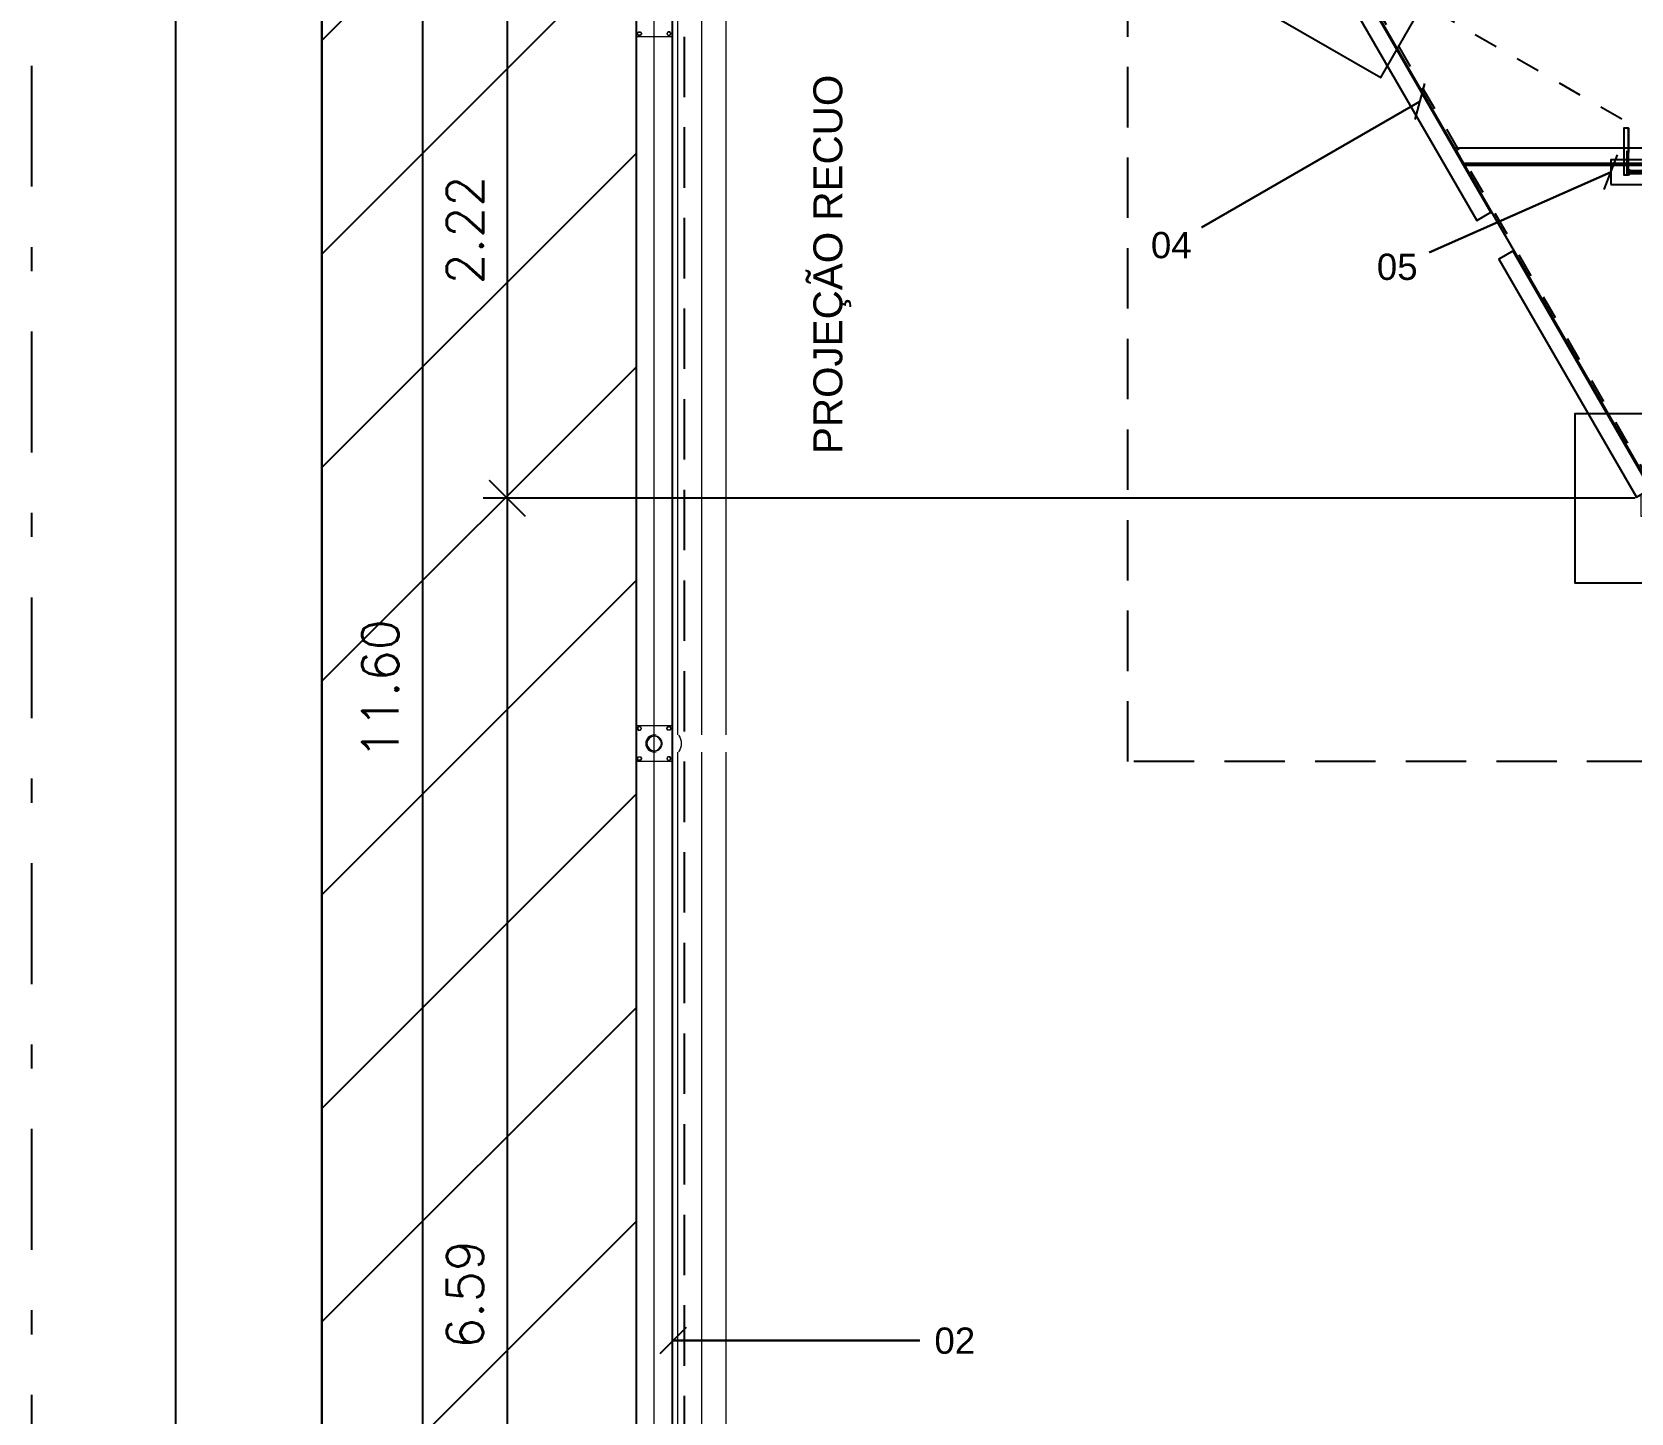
# Model space of a CAD drawing. Header units: inches. Extents: x -7660 to 802, y -193 to 3.
# Drawn here: x 208.41 to 215.03, y -88.63 to -82.92 of the extents above; entities that cross this region are included whole.
import ezdxf
from ezdxf.enums import TextEntityAlignment as Align

# ---------------------------------------------------------------- set-up
doc = ezdxf.new("R2010")
doc.units = ezdxf.units.IN
doc.header["$MEASUREMENT"] = 0
doc.set_wipeout_variables(frame=1)
for name, pattern in [('DASHDOT', [1, 0.5, -0.25, 0, -0.25]), ('DASHDOT2', [0.5, 0.25, -0.125, 0, -0.125]), ('HIDDEN', [0.375, 0.25, -0.125])]:
    doc.linetypes.add(name, pattern=pattern)
for name, color, linetype in [('0-A INSTALAR', 10, 'Continuous'), ('0-PENA03', 4, 'Continuous'), ('COTAS', 8, 'Continuous'), ('DM-COTAS', 7, 'Continuous'), ('TANZ-COTAS', 8, 'Continuous'), ('TANZ-EXISTENTE', 9, 'Continuous')]:
    doc.layers.add(name, color=color, linetype=linetype)
doc.styles.add('Arial', font='arial.ttf')
doc.styles.add('Arial_TXT', font='arial.ttf')
doc.styles.add('cerca', font='romans.shx', dxfattribs={"height": 1})
doc.styles.add('R80E50', font='arial.ttf', dxfattribs={"height": 10})
doc.styles.add('Texto Cotas', font='romans.shx')
doc.linetypes.add('CERCA3', pattern='A,0.5,0.05,["X",cerca,S=0.1,R=0,X=-0.1,Y=-0.05],0.1', length=0.65)
doc.dimstyles.new('CLEMAR - 1-100', dxfattribs={"dimtxt": 15, "dimasz": 15, "dimexe": 7.5, "dimexo": 15, "dimgap": 7.5, "dimtad": 1, "dimdec": 0, "dimtxsty": 'Arial', "dimblk": 'OBLIQUE', "dimcen": 0, "dimdle": 7.5, "dimclrd": 8, "dimclre": 8, "dimclrt": 1, "dimadec": 0, "dimazin": 0, "dimtfac": 1, "dimtdec": 0, "dimtmove": 2, "dimatfit": 3, "dimldrblk": 'OBLIQUE', "dimfxl": 1, "dimtfill": 1, "dimtfillclr": 256, "dimarcsym": 0})
doc.dimstyles.new('huawei_stand Cota 1-100', dxfattribs={"dimscale": 0, "dimtxt": 0.15, "dimasz": 0.15, "dimexe": 0.1, "dimexo": 0.1, "dimgap": 0.1, "dimtad": 1, "dimzin": 0, "dimdsep": 46, "dimtxsty": 'Texto Cotas', "dimblk": 'ARCHTICK', "dimcen": 0.2, "dimdle": 0.1, "dimclrd": 256, "dimclre": 256, "dimclrt": 256, "dimadec": 0, "dimazin": 0, "dimtfac": 1, "dimtix": 1, "dimtmove": 0, "dimatfit": 3, "dimfxl": 1, "dimtolj": 1, "dimtzin": 0, "dimarcsym": 1})

# ---------------------------------------------------------------- blocks, each defined once
blk = doc.blocks.new('*U647')
at = {"linetype": 'CERCA3', "lineweight": 5, "ltscale": 0.3}
blk.add_line((5535.978968480944, 2516.365485658566), (5535.978968480944, 2504.99499440675), dxfattribs=at)
at = {"lineweight": 5}
for p, q in [((5535.910411856617, 2510.958375003552), (5535.909545831213, 2510.958875003553)), ((5535.910411856617, 2510.957375003552), (5535.909545831213, 2510.956875003553)), ((5535.913651169799, 2510.963985658566), (5535.912785144395, 2510.964485658566)), ((5535.913651169799, 2510.951764348539), (5535.912785144395, 2510.951264348538)), ((5535.914517195201, 2510.964485658566), (5535.914517195201, 2510.965485658566)), ((5535.914517195201, 2510.951264348538), (5535.914517195201, 2510.950264348539)), ((5535.920995821569, 2510.964485658566), (5535.920995821569, 2510.965485658566)), ((5535.920995821569, 2510.951264348538), (5535.920995821569, 2510.950264348539)), ((5535.921861846971, 2510.963985658566), (5535.922727872376, 2510.964485658566)), ((5535.921861846971, 2510.951764348539), (5535.922727872376, 2510.951264348538)), ((5535.925101160153, 2510.958375003552), (5535.925967185558, 2510.958875003553)), ((5535.925101160153, 2510.957375003552), (5535.925967185558, 2510.956875003553)), ((5536.036075114916, 2510.963985658566), (5536.03520908951, 2510.964485658566)), ((5536.036941140319, 2510.964485658566), (5536.036941140319, 2510.965485658566)), ((5536.043419766685, 2510.964485658566), (5536.043419766685, 2510.965485658566)), ((5536.044285792087, 2510.963985658566), (5536.045151817492, 2510.964485658566)), ((5535.910411856617, 2510.83359631358), (5535.909545831213, 2510.83409631358)), ((5535.910411856617, 2510.83259631358), (5535.909545831213, 2510.83209631358)), ((5535.913651169799, 2510.839206968594), (5535.912785144395, 2510.839706968594)), ((5535.913651169799, 2510.826985658566), (5535.912785144395, 2510.826485658566)), ((5535.914517195201, 2510.839706968594), (5535.914517195201, 2510.840706968594)), ((5535.914517195201, 2510.826485658566), (5535.914517195201, 2510.825485658566)), ((5535.920995821569, 2510.839706968594), (5535.920995821569, 2510.840706968594)), ((5535.920995821569, 2510.826485658566), (5535.920995821569, 2510.825485658566)), ((5535.921861846971, 2510.839206968594), (5535.922727872376, 2510.839706968594)), ((5535.921861846971, 2510.826985658566), (5535.922727872376, 2510.826485658566)), ((5535.925101160153, 2510.83359631358), (5535.925967185558, 2510.83409631358)), ((5535.925101160153, 2510.83259631358), (5535.925967185558, 2510.83209631358)), ((5536.036075114916, 2510.826985658566), (5536.03520908951, 2510.826485658566)), ((5536.036941140319, 2510.826485658566), (5536.036941140319, 2510.825485658566)), ((5536.043419766685, 2510.826485658566), (5536.043419766685, 2510.825485658566)), ((5536.044285792087, 2510.826985658566), (5536.045151817492, 2510.826485658566)), ((5535.910411856617, 2507.958375003552), (5535.909545831213, 2507.958875003553)), ((5535.910411856617, 2507.957375003552), (5535.909545831213, 2507.956875003553)), ((5535.913651169799, 2507.963985658566), (5535.912785144395, 2507.964485658566)), ((5535.914517195201, 2507.964485658566), (5535.914517195201, 2507.965485658566)), ((5535.920995821569, 2507.964485658566), (5535.920995821569, 2507.965485658566)), ((5535.921861846971, 2507.963985658566), (5535.922727872376, 2507.964485658566)), ((5535.925101160153, 2507.958375003552), (5535.925967185558, 2507.958875003553)), ((5535.925101160153, 2507.957375003552), (5535.925967185558, 2507.956875003553)), ((5536.032835801733, 2507.958375003552), (5536.031969776328, 2507.958875003553)), ((5536.032835801733, 2507.957375003552), (5536.031969776328, 2507.956875003553)), ((5536.036075114916, 2507.963985658566), (5536.03520908951, 2507.964485658566)), ((5536.036941140319, 2507.964485658566), (5536.036941140319, 2507.965485658566)), ((5536.043419766685, 2507.964485658566), (5536.043419766685, 2507.965485658566)), ((5536.044285792087, 2507.963985658566), (5536.045151817492, 2507.964485658566)), ((5536.047525105271, 2507.958375003552), (5536.048391130673, 2507.958875003553)), ((5536.047525105271, 2507.957375003552), (5536.048391130673, 2507.956875003553)), ((5535.913651169799, 2507.951764348539), (5535.912785144395, 2507.951264348538)), ((5535.914517195201, 2507.951264348538), (5535.914517195201, 2507.950264348539)), ((5535.920995821569, 2507.951264348538), (5535.920995821569, 2507.950264348539)), ((5535.921861846971, 2507.951764348539), (5535.922727872376, 2507.951264348538)), ((5536.036075114916, 2507.951764348539), (5536.03520908951, 2507.951264348538)), ((5536.036941140319, 2507.951264348538), (5536.036941140319, 2507.950264348539)), ((5536.043419766685, 2507.951264348538), (5536.043419766685, 2507.950264348539)), ((5536.044285792087, 2507.951764348539), (5536.045151817492, 2507.951264348538))]:
    blk.add_line(p, q, dxfattribs=at)
at = {"linetype": 'CERCA3', "lineweight": 5, "ltscale": 0.3}
for points in [[(5536.0751590131, 2505.091228755457), (5536.0751590131, 2516.249742561672)], [(5536.175159013101, 2505.191274307291), (5536.175159013101, 2516.149697009839)], [(5536.2751590131, 2505.291319859123), (5536.2751590131, 2516.049651458005)]]:
    blk.add_lwpolyline(points, dxfattribs=at)
at = {"lineweight": 5}
for points in [[(5535.914517195201, 2510.950264348539), (5535.920995821569, 2510.950264348539, 0.267949192431269), (5535.922727872376, 2510.951264348538), (5535.925967185558, 2510.956875003553, 0.2679491924308682), (5535.925967185558, 2510.958875003553), (5535.922727872376, 2510.964485658566, 0.2679491924311671), (5535.920995821569, 2510.965485658566), (5535.914517195201, 2510.965485658566, 0.267949192431269), (5535.912785144395, 2510.964485658566), (5535.909545831213, 2510.958875003553, 0.2679491924304098), (5535.909545831213, 2510.956875003553), (5535.912785144395, 2510.951264348538, 0.2679491924310713)], [(5535.914517195201, 2510.951264348538), (5535.920995821569, 2510.951264348538, 0.2679491924315642), (5535.921861846971, 2510.951764348539), (5535.925101160153, 2510.957375003552, 0.2679491924354456), (5535.925101160153, 2510.958375003552), (5535.921861846971, 2510.963985658566, 0.2679491924325506), (5535.920995821569, 2510.964485658566), (5535.914517195201, 2510.964485658566, 0.2679491924312828), (5535.913651169799, 2510.963985658566), (5535.910411856617, 2510.958375003552, 0.2679491924370936), (5535.910411856617, 2510.957375003552), (5535.913651169799, 2510.951764348539, 0.2679491924322694)], [(5535.914517195201, 2510.840706968594), (5535.920995821569, 2510.840706968594, -0.267949192431269), (5535.922727872376, 2510.839706968594), (5535.925967185558, 2510.83409631358, -0.2679491924308682), (5535.925967185558, 2510.83209631358), (5535.922727872376, 2510.826485658566, -0.2679491924311671), (5535.920995821569, 2510.825485658566), (5535.914517195201, 2510.825485658566, -0.267949192431269), (5535.912785144395, 2510.826485658566), (5535.909545831213, 2510.83209631358, -0.2679491924304098), (5535.909545831213, 2510.83409631358), (5535.912785144395, 2510.839706968594, -0.2679491924310713)], [(5535.914517195201, 2510.839706968594), (5535.920995821569, 2510.839706968594, -0.2679491924315642), (5535.921861846971, 2510.839206968594), (5535.925101160153, 2510.83359631358, -0.2679491924354456), (5535.925101160153, 2510.83259631358), (5535.921861846971, 2510.826985658566, -0.2679491924325506), (5535.920995821569, 2510.826485658566), (5535.914517195201, 2510.826485658566, -0.2679491924312828), (5535.913651169799, 2510.826985658566), (5535.910411856617, 2510.83259631358, -0.2679491924370936), (5535.910411856617, 2510.83359631358), (5535.913651169799, 2510.839206968594, -0.2679491924322694)], [(5535.914517195201, 2507.950264348539), (5535.920995821569, 2507.950264348539, 0.267949192431269), (5535.922727872376, 2507.951264348538), (5535.925967185558, 2507.956875003553, 0.2679491924308682), (5535.925967185558, 2507.958875003553), (5535.922727872376, 2507.964485658566, 0.2679491924311671), (5535.920995821569, 2507.965485658566), (5535.914517195201, 2507.965485658566, 0.267949192431269), (5535.912785144395, 2507.964485658566), (5535.909545831213, 2507.958875003553, 0.2679491924304098), (5535.909545831213, 2507.956875003553), (5535.912785144395, 2507.951264348538, 0.2679491924310713)], [(5535.914517195201, 2507.951264348538), (5535.920995821569, 2507.951264348538, 0.2679491924315642), (5535.921861846971, 2507.951764348539), (5535.925101160153, 2507.957375003552, 0.2679491924354456), (5535.925101160153, 2507.958375003552), (5535.921861846971, 2507.963985658566, 0.2679491924325506), (5535.920995821569, 2507.964485658566), (5535.914517195201, 2507.964485658566, 0.2679491924312828), (5535.913651169799, 2507.963985658566), (5535.910411856617, 2507.958375003552, 0.2679491924370936), (5535.910411856617, 2507.957375003552), (5535.913651169799, 2507.951764348539, 0.2679491924322694)], [(5536.043419766685, 2507.950264348539), (5536.036941140319, 2507.950264348539, -0.267949192431269), (5536.03520908951, 2507.951264348538), (5536.031969776328, 2507.956875003553, -0.2679491924308682), (5536.031969776328, 2507.958875003553), (5536.03520908951, 2507.964485658566, -0.2679491924311671), (5536.036941140319, 2507.965485658566), (5536.043419766685, 2507.965485658566, -0.267949192431269), (5536.045151817492, 2507.964485658566), (5536.048391130673, 2507.958875003553, -0.2679491924304098), (5536.048391130673, 2507.956875003553), (5536.045151817492, 2507.951264348538, -0.2679491924310713)], [(5536.043419766685, 2507.951264348538), (5536.036941140319, 2507.951264348538, -0.2679491924315642), (5536.036075114916, 2507.951764348539), (5536.032835801733, 2507.957375003552, -0.2679491924354456), (5536.032835801733, 2507.958375003552), (5536.036075114916, 2507.963985658566, -0.2679491924325506), (5536.036941140319, 2507.964485658566), (5536.043419766685, 2507.964485658566, -0.2679491924312828), (5536.044285792087, 2507.963985658566), (5536.047525105271, 2507.958375003552, -0.2679491924370936), (5536.047525105271, 2507.957375003552), (5536.044285792087, 2507.951764348539, -0.2679491924322694)]]:
    blk.add_lwpolyline(points, format="xyb", close=True, dxfattribs=at)
blk.add_lwpolyline([(5536.053968480944, 2507.930468580519), (5536.053968480944, 2507.970485658566), (5535.903968480943, 2507.970485658566), (5535.903968480943, 2507.820485658567), (5536.053968480944, 2507.820485658567), (5536.053968480944, 2507.860468580518)], dxfattribs=at)
blk.add_circle((5535.978968480944, 2510.895485658566), 0.035, dxfattribs=at)
blk.add_wipeout([(5535.978968480945, 2510.860485658566), (5536.309599067681, 2510.860379616162), (5536.323046075107, 2510.8630658730904), (5536.329961527347, 2510.8669126135737), (5536.335268106927, 2510.8715867511773), (5536.338023225409, 2510.8749573915657), (5536.341196608827, 2510.880326530313), (5536.342503065736, 2510.883449531837), (5536.344000672581, 2510.888935271329), (5536.344599067681, 2510.895379616162), (5536.3444483371695, 2510.8986243682502), (5536.343969156861, 2510.9019899845157), (5536.342924427759, 2510.9060763621956), (5536.341560466947, 2510.9096438706806), (5536.339622838088, 2510.913367756993), (5536.336674161316, 2510.9175593209534), (5536.332537314758, 2510.921815138117), (5536.327902300529, 2510.9252123442857), (5536.3243979455865, 2510.9270970122207), (5536.3196249421035, 2510.9289129106924), (5536.31492240676, 2510.929972419764), (5536.309599067681, 2510.9303796161616), (5535.978968480945, 2510.930485658566), (5535.983467394542, 2510.9301953081817), (5535.98925033268, 2510.9289413535207), (5535.993219885748, 2510.927452789516), (5535.9973396650485, 2510.925276589982), (5536.00123797995, 2510.9224869439813), (5536.004094682234, 2510.9198510850715), (5536.006730024227, 2510.916799895934), (5536.009192704109, 2510.913134917307), (5536.010672756613, 2510.9103126240134), (5536.012747161732, 2510.904650849471), (5536.013732727772, 2510.8995411662527), (5536.013968480945, 2510.895485658566), (5536.013785056725, 2510.891907104262), (5536.013089845405, 2510.8876925534482), (5536.011937378357, 2510.883736113749), (5536.010165844234, 2510.8796198297555), (5536.007975527563, 2510.8759001729586), (5536.004146517775, 2510.8711738001143), (5536.0007882816, 2510.8681196888338), (5535.99389058175, 2510.8638260485313), (5535.990362589004, 2510.8623922407683), (5535.983968293925, 2510.8608446154212)], dxfattribs=at)
for p, q in [((5536.032835801733, 2510.958375003552), (5536.031969776328, 2510.958875003553)), ((5536.032835801733, 2510.957375003552), (5536.031969776328, 2510.956875003553)), ((5536.036075114916, 2510.951764348539), (5536.03520908951, 2510.951264348538)), ((5536.036941140319, 2510.951264348538), (5536.036941140319, 2510.950264348539)), ((5536.043419766685, 2510.951264348538), (5536.043419766685, 2510.950264348539)), ((5536.044285792087, 2510.951764348539), (5536.045151817492, 2510.951264348538)), ((5536.047525105271, 2510.958375003552), (5536.048391130673, 2510.958875003553)), ((5536.047525105271, 2510.957375003552), (5536.048391130673, 2510.956875003553)), ((5536.032835801733, 2510.83359631358), (5536.031969776328, 2510.83409631358)), ((5536.032835801733, 2510.83259631358), (5536.031969776328, 2510.83209631358)), ((5536.036075114916, 2510.839206968594), (5536.03520908951, 2510.839706968594)), ((5536.036941140319, 2510.839706968594), (5536.036941140319, 2510.840706968594)), ((5536.043419766685, 2510.839706968594), (5536.043419766685, 2510.840706968594)), ((5536.044285792087, 2510.839206968594), (5536.045151817492, 2510.839706968594)), ((5536.047525105271, 2510.83359631358), (5536.048391130673, 2510.83409631358)), ((5536.047525105271, 2510.83259631358), (5536.048391130673, 2510.83209631358))]:
    blk.add_line(p, q, dxfattribs=at)
blk.add_lwpolyline([(5536.053968480944, 2510.930468580519), (5536.053968480944, 2510.970485658566), (5535.903968480943, 2510.970485658566), (5535.903968480943, 2510.820485658567), (5536.053968480944, 2510.820485658567), (5536.053968480944, 2510.860468580518)], dxfattribs=at)
for points in [[(5536.043419766685, 2510.950264348539), (5536.036941140319, 2510.950264348539, -0.267949192431269), (5536.03520908951, 2510.951264348538), (5536.031969776328, 2510.956875003553, -0.2679491924308682), (5536.031969776328, 2510.958875003553), (5536.03520908951, 2510.964485658566, -0.2679491924311671), (5536.036941140319, 2510.965485658566), (5536.043419766685, 2510.965485658566, -0.267949192431269), (5536.045151817492, 2510.964485658566), (5536.048391130673, 2510.958875003553, -0.2679491924304098), (5536.048391130673, 2510.956875003553), (5536.045151817492, 2510.951264348538, -0.2679491924310713)], [(5536.043419766685, 2510.951264348538), (5536.036941140319, 2510.951264348538, -0.2679491924315642), (5536.036075114916, 2510.951764348539), (5536.032835801733, 2510.957375003552, -0.2679491924354456), (5536.032835801733, 2510.958375003552), (5536.036075114916, 2510.963985658566, -0.2679491924325506), (5536.036941140319, 2510.964485658566), (5536.043419766685, 2510.964485658566, -0.2679491924312828), (5536.044285792087, 2510.963985658566), (5536.047525105271, 2510.958375003552, -0.2679491924370936), (5536.047525105271, 2510.957375003552), (5536.044285792087, 2510.951764348539, -0.2679491924322694)], [(5536.043419766685, 2510.840706968594), (5536.036941140319, 2510.840706968594, 0.267949192431269), (5536.03520908951, 2510.839706968594), (5536.031969776328, 2510.83409631358, 0.2679491924308682), (5536.031969776328, 2510.83209631358), (5536.03520908951, 2510.826485658566, 0.2679491924311671), (5536.036941140319, 2510.825485658566), (5536.043419766685, 2510.825485658566, 0.267949192431269), (5536.045151817492, 2510.826485658566), (5536.048391130673, 2510.83209631358, 0.2679491924304098), (5536.048391130673, 2510.83409631358), (5536.045151817492, 2510.839706968594, 0.2679491924310713)], [(5536.043419766685, 2510.839706968594), (5536.036941140319, 2510.839706968594, 0.2679491924315642), (5536.036075114916, 2510.839206968594), (5536.032835801733, 2510.83359631358, 0.2679491924354456), (5536.032835801733, 2510.83259631358), (5536.036075114916, 2510.826985658566, 0.2679491924325506), (5536.036941140319, 2510.826485658566), (5536.043419766685, 2510.826485658566, 0.2679491924312828), (5536.044285792087, 2510.826985658566), (5536.047525105271, 2510.83259631358, 0.2679491924370936), (5536.047525105271, 2510.83359631358), (5536.044285792087, 2510.839206968594, 0.2679491924322694)]]:
    blk.add_lwpolyline(points, format="xyb", close=True, dxfattribs=at)
blk.add_circle((5535.978968480944, 2510.895485658566), 0.03, dxfattribs=at)
blk.add_arc((5536.032188476927, 2510.895465634905), 0.0591233800734776, 323.7057304166296, 36.29426937341488, dxfattribs=at)
blk = doc.blocks.new('F11')
at = {"linetype": 'Continuous'}
for p, q in [((3.889087296525531, 3.889087296526441), (-3.889087296524849, -3.889087296527123)), ((3.889087296526213, -3.889087296525759), (-3.889087296527578, 3.889087296524394))]:
    blk.add_line(p, q, dxfattribs=at)
blk.add_circle((0, 0), 5.5, dxfattribs=at)
blk = doc.blocks.new('ev-so estrutura')
at = {"ltscale": 2}
for p, q in [((-47.45203274998522, 37.05873915314555), (-47.45203274998522, 37.01786885839988)), ((-47.43135270667571, 37.03379982068236), (-47.43135270667571, 37.06550396050784)), ((-47.41067266335082, 37.02703501330666), (-47.41067266335082, 37.0599444594543)), ((-47.38999262002582, 37.0599444594543), (-47.38999262002582, 37.03259451437475)), ((-47.36931257670082, 37.06550396050784), (-47.36931257670082, 37.03259451437475)), ((-47.34863253339137, 37.06114976579011), (-47.34863253339137, 37.02703501330666)), ((-47.73643393782007, 36.88199889803468), (-47.06423134557949, 36.88199889803468)), ((-47.43290848817566, 36.84290788225439), (-47.43290848817566, 36.978232880311)), ((-47.42476452654506, 36.83476392061402), (-47.37590075681615, 36.83476392061402)), ((-47.36775679521639, 36.84290788225439), (-47.36775679521639, 36.9822671477591)), ((-49.55136882576508, 36.78759582047155), (-45.25851242728194, 36.78759582047155))]:
    blk.add_line(p, q, dxfattribs=at)
at = {"lineweight": 15}
for points in [[(-47.20494062655055, 40.6575805067863), (-47.20494062655055, 40.25758050678644), (-47.60494062655397, 40.25758050678644), (-47.60494062655397, 40.6575805067863)], [(-50.60044062654461, 34.77640198975223), (-50.60044062654461, 34.37640198975237), (-51.00044062654803, 34.37640198975237), (-51.00044062654803, 34.77640198975223)], [(-43.80944062654439, 34.77640198975223), (-43.80944062654439, 34.37640198975237), (-44.20944062654775, 34.37640198975237), (-44.20944062654775, 34.77640198975223)]]:
    blk.add_lwpolyline(points, close=True, dxfattribs=at)
at = {"color": 252, "linetype": 'DASHDOT2', "ltscale": 0.8, "true_color": 0x939598}
blk.add_lwpolyline([(-50.80044062649404, 34.57640198977242), (-44.00944062654335, 34.57640198977242), (-47.40494062652613, 40.45758050678683), (-50.80044062649404, 34.57640198977242)], close=True, dxfattribs=at)
for points in [[(-47.40494062652613, 36.53679482877112), (-47.40494062652613, 40.45758050680649)], [(-47.40494062652613, 36.5367948287759), (-50.80044062649404, 34.57640198977242)], [(-44.00944062654335, 34.57640198977242), (-47.40494062653013, 36.53679482877351)]]:
    blk.add_lwpolyline(points, dxfattribs=at)
blk.add_lwpolyline([(-46.87083015285373, 37.01624420495318), (-47.92983513050729, 37.01624420495318), (-47.92983513050729, 36.74775359111527), (-46.87083015285373, 36.74775359111527)], close=True)
at = {"ltscale": 2}
for points in [[(-47.72609110652661, 36.85097040425194), (-47.72609110652661, 36.91302739179741), (-47.73643393782007, 36.91302739179741), (-47.73643393782021, 36.85097040425194)], [(-47.07457417681141, 36.85097040425194), (-47.07457417681141, 36.91302739179741), (-47.06423134557949, 36.91302739179741), (-47.06423134557949, 36.85097040425194)]]:
    blk.add_lwpolyline(points, close=True, dxfattribs=at)
for points in [[(-47.07457417681141, 36.89493150909084), (-47.72609110652661, 36.89493150909084)], [(-47.72609110652661, 36.86906628697602), (-47.07457417681141, 36.86906628697602)], [(-49.649424503723, 36.61775840417431), (-45.16045674932468, 36.61775840417431), (-45.26865024283117, 36.80515503209131), (-49.54123101021582, 36.80515503209131), (-49.649424503723, 36.61775840417431)]]:
    blk.add_lwpolyline(points, dxfattribs=at)
for centre in [(-47.515937695888, 40.59460265981249), (-47.28159570970709, 40.59460265981249), (-47.515937695888, 40.32172742412718), (-47.28159570970709, 40.32172742412718), (-50.91143769588203, 34.71342414277842), (-50.67709570970115, 34.71342414277842), (-44.1204376958818, 34.71342414277842), (-43.88609570970087, 34.71342414277842), (-50.91143769588203, 34.4405489070931), (-50.67709570970115, 34.4405489070931), (-44.1204376958818, 34.4405489070931), (-43.88609570970087, 34.4405489070931)]:
    blk.add_circle(centre, 0.0157841564461094)
for centre, radius, start, end in [((-47.4003326416844, 37.0599444594543), 0.05171415629637052, 358.6644813692089, 181.3355186307911), ((-47.37965259837489, 37.03259451437475), 0.07386292230729496, 191.4998081941935, 221.520739542864), ((-47.37965259837489, 37.03259451437475), 0.05171415629637052, 178.6644813692089, 283.2988331894365), ((-47.4003326416844, 37.0599444594543), 0.03151432187562151, 10.16081369117085, 169.8391682057562), ((-47.4003326416844, 37.0599444594543), 0.01034002165978476, 0, 180), ((-47.37965259837489, 37.03259451437475), 0.03151432187562151, 190.1608511391153, 349.8391682057563), ((-47.37965259837489, 37.03259451437475), 0.01034002165978476, 180, 0), ((-47.4410524497907, 36.978232880311), 0.00814396162147567, 0, 41.52073954286406), ((-47.42476452654506, 36.84290788225439), 0.00814396162147567, 180, 270), ((-47.37590075681615, 36.84290788225439), 0.00814396162147567, 270, 0)]:
    blk.add_arc(centre, radius, start, end, dxfattribs=at)
at = {"ltscale": 2, "xscale": 0.0009772753945739845, "yscale": 0.0009772753945739845, "zscale": 0.0009772753945739845, "rotation": 90}
for p in [(-47.4003326416844, 36.90480199056879), (-47.4003326416844, 36.85919580546692)]:
    blk.add_blockref('F11', p, dxfattribs=at)
at = {"ltscale": 2}
blk.add_wipeout([(-47.161429211837536, 34.55253298565587), (-47.16142921183334, 34.36381202086592), (-44.14573901050128, 34.36381202086751), (-44.14573901049565, 34.55253298565587), (-50.66414224254715, 34.55253298602799), (-50.66414224255792, 34.36381202086454), (-47.64845204121631, 34.36381202084385), (-47.648452041215016, 34.55253298565587)], dxfattribs=at)
for p, q in [((-47.64845204120607, 34.54071935046181), (-50.66414224254459, 34.54071935047523)), ((-44.14573901049565, 34.54071935044612), (-47.1614292118264, 34.54071935046181))]:
    blk.add_line(p, q, dxfattribs=at)
blk.add_lwpolyline([(-50.70827638625008, 34.57595756417254), (-50.5342003878402, 34.57595756417254, -0.4142135623731285), (-50.52248809861749, 34.56424527491117), (-50.52248809861749, 34.5525329856348), (-50.71136029050746, 34.55253298566595), (-50.80044062649222, 34.57640198976492), (-50.77657162238523, 34.66548232572677), (-50.68213552645182, 34.82905044199947), (-50.67199238642024, 34.82319429738232, -0.4142135623730783), (-50.66770539099616, 34.80719501272779), (-50.75474339023194, 34.65644077592287), (-50.76568876709351, 34.61559207339474, 0.4142135623731255), (-50.74912508877841, 34.58690294101871)], format="xyb", close=True, dxfattribs=at)
blk.add_lwpolyline([(-50.66414224254459, 34.55253298566595), (-44.09852096250975, 34.55253298566595), (-44.00944062654796, 34.57640198976492), (-44.03330963067037, 34.66548232572677), (-44.12774572658844, 34.82905044199947), (-44.13788886662769, 34.82319429738232, 0.4142135623730783), (-44.14217586204404, 34.80719501272779), (-44.05513786280824, 34.65644077592287), (-44.04419248594672, 34.61559207339474, -0.4142135623731255), (-44.06075616424638, 34.58690294101871), (-44.1016048667901, 34.57595756417254), (-44.27568086520003, 34.57595756417254, 0.4142135623731285), (-44.28739315440734, 34.56424527491117), (-44.28739315440734, 34.5525329856348)], format="xyb", dxfattribs=at)
for points in [[(-47.64845204120607, 34.55253298566595), (-47.64845204120607, 34.36381202087296), (-50.6641422425599, 34.36381202087296), (-50.66414224254459, 34.55253298566595)], [(-44.14573901049565, 34.55253298566595), (-44.14573901049565, 34.36381202087296), (-47.1614292118264, 34.36381202087296), (-47.1614292118264, 34.55253298566595)]]:
    blk.add_lwpolyline(points, dxfattribs=at)
for points in [[(-49.00160608391933, 37.73981282202252), (-49.16504323367705, 37.834173304377806), (-47.6571981337021, 40.44583762907416), (-47.493760983940845, 40.35147714672819), (-50.752962598147576, 34.70637435461079), (-50.916399748236245, 34.80073483713985), (-49.40855464827582, 37.41239916185564), (-49.245117498496235, 37.31803867949409)], [(-45.56476375456125, 37.31803867950192), (-45.40132660479932, 37.41239916184992), (-43.89348150482721, 34.80073483715191), (-44.056918654582844, 34.7063743547962), (-47.31612026943395, 40.35147714654157), (-47.152683119356055, 40.44583762908928), (-45.64483801935985, 37.83417330439415), (-45.80827516913815, 37.73981282203035)]]:
    blk.add_wipeout(points, dxfattribs=at)
for p, q in [((-45.79804426093207, 37.74571963963081), (-47.30588936093204, 40.35738396432021)), ((-49.25534840667086, 37.32394549710671), (-50.76319350663994, 34.71228117240366)), ((-44.04668774636178, 34.71228117240366), (-45.55453284635391, 37.32394549710671))]:
    blk.add_line(p, q, dxfattribs=at)
for points in [[(-49.24511749850399, 37.31803867951999), (-49.40855464824401, 37.41239916186214), (-50.91639974823627, 34.80073483715887), (-50.75296259848079, 34.70637435480171), (-47.49376098394126, 40.35147714673394), (-47.65719813371197, 40.44583762907564), (-49.16504323366584, 37.83417330440329), (-49.00160608391027, 37.73981282202908)], [(-45.80827516912984, 37.73981282202908), (-45.64483801936663, 37.83417330440329), (-47.15268311932806, 40.44583762909087), (-47.31612026909116, 40.35147714673394), (-44.05691865457476, 34.70637435480171), (-43.89348150481166, 34.80073483715887), (-45.40132660479605, 37.41239916187737), (-45.56476375454383, 37.31803867951999)]]:
    blk.add_lwpolyline(points, dxfattribs=at)
blk.add_lwpolyline([(-47.35847362256908, 40.37798614622875), (-47.2714356233563, 40.22723190942202, 0.4142135623731285), (-47.25543633872505, 40.22294491404591), (-47.24529319868572, 40.22880105866125), (-47.33972929464994, 40.3923691749319), (-47.40494062653553, 40.45758050677728), (-47.47015195839023, 40.39236917488597), (-47.56458805436222, 40.22880105864579), (-47.55444491435367, 40.22294491399953, 0.4142135623730783), (-47.53844562969923, 40.22723190939291), (-47.45140763049429, 40.37798614622875), (-47.42150430485057, 40.40788947192618, -0.4142135623731255), (-47.38837694822044, 40.40788947191072)], format="xyb", close=True, dxfattribs=at)
at = {"linetype": 'HIDDEN', "ltscale": 0.3}
blk.add_lwpolyline([(-47.73643393788166, 36.90699889803477), (-48.19937578909912, 36.90699889803477), (-48.19937578909961, 36.89405704681735), (-47.74937578909919, 36.89405704681712), (-47.74937578909913, 36.85699889803482), (-47.7364339378816, 36.85699889803482), (-47.73643393788166, 36.90699889803477), (-47.73643393788166, 36.89405704681712)], dxfattribs=at)
for points in [[(-47.73643393788166, 36.90699889803477), (-48.19937578909915, 36.90699889803477), (-48.19937578909915, 36.85699889803482), (-47.73643393788166, 36.85699889803482)], [(-47.06423134557937, 36.91302739179741), (-47.06423134557926, 36.40097040425167), (-47.01423134557925, 36.40097040425167), (-47.01423134557936, 36.91302739179741)]]:
    blk.add_lwpolyline(points, close=True)
blk.add_lwpolyline([(-47.05128949436184, 36.40097040425212), (-47.06423134557926, 36.40097040425167), (-47.06423134557949, 36.91302739179741), (-47.05128949430045, 36.91302739179741)], close=True, dxfattribs=at)
blk = doc.blocks.new('nova base com fundação ajustada')
at = {"linetype": 'Continuous', "xscale": 0.3774340128206928, "yscale": 0.3774340128206928, "zscale": 0.3774340128206928}
blk.add_blockref('ev-so estrutura', (-28.9082036583375, 23.09557397866428), dxfattribs=at)
at = {"linetype": 'HIDDEN'}
blk.add_lwpolyline([(-49.00044062653394, 39.45564093835707), (-44.60044062653395, 39.45564093835707), (-44.60044062653395, 35.05564093835707), (-49.00044062653394, 35.05564093835707)], close=True, dxfattribs=at)
at = {"linetype": 'Continuous'}
for points in [[(-47.15044062653395, 38.01564093835707), (-46.45044062653395, 38.01564093835707), (-46.45044062653395, 38.71564093835706), (-47.15044062653395, 38.71564093835706)], [(-48.56012670837708, 36.27399302189739), (-47.95390892572258, 36.62399302188804), (-47.60390892573193, 36.01777523923354), (-48.21012670838643, 35.66777523924289)], [(-45.04075454468521, 36.27399302189739), (-45.6469723273397, 36.62399302188804), (-45.99697232733035, 36.01777523923354), (-45.39075454467586, 35.66777523924289)]]:
    blk.add_lwpolyline(points, close=True, dxfattribs=at)
blk = doc.blocks.new('dasdasdasczxcz')
at = {"transparency": 33554559}
h = blk.add_hatch(dxfattribs=at)
h.set_pattern_fill('ANSI31', color=256, scale=5, style=0)
h.set_pattern_definition([(45, (0, 0), (-0.4419417382415922, 0.4419417382415922), [])])
h.paths.add_polyline_path([(208.4897759959676, -103.8854188971493), (217.1897759959687, -103.8854188971543), (217.1897759959687, -100.4854188971565), (207.1897759959687, -100.4854188971565), (207.1897759959687, -115.4854188971565), (208.4897759959676, -115.4854188971515)])
blk.add_line((207.1897759959687, -100.4854188971565), (207.1897759959687, -115.4854188971565))
at = {"xscale": -1, "rotation": 180}
blk.add_blockref('*U647', (-5327.414192484975, 2400.985066761415), dxfattribs=at)
for points in [[(217.1897759959687, -103.8854188971543), (208.4897759959676, -103.8854188971493), (208.4897759959676, -115.4854188971515), (217.1897759959687, -115.4854188971565)], [(217.0397759959687, -104.0354188971543), (208.6397759959676, -104.0354188971493), (208.6397759959676, -115.3354188971515), (217.0397759959687, -115.3354188971565)]]:
    blk.add_lwpolyline(points, close=True)
at = {"layer": '0-A INSTALAR', "linetype": 'Continuous', "rotation": 180}
blk.add_blockref('nova base com fundação ajustada', (165.9246239377804, -70.52991529230017), dxfattribs=at)
blk = doc.blocks.new('_ArchTick')
at = {"const_width": 0.05}
blk.add_lwpolyline([(-0.5, -0.5), (0.5, 0.5)], dxfattribs=at)
blk = doc.blocks.new('*D598')
at = {"layer": 'DM-COTAS', "lineweight": -2}
for p, q in [((215.148347150538, -84.947023089833), (215.148347150538, -92.09948818497652)), ((210.9130585821912, -91.5368857563273), (210.9130585821912, -92.09948818497652)), ((215.248347150538, -91.99948818497653), (210.8130585821912, -91.99948818497653))]:
    blk.add_line(p, q, dxfattribs=at)
at = {"layer": 'DM-COTAS', "lineweight": -2, "xscale": 0.15, "yscale": 0.15, "zscale": 0.15, "rotation": 180}
blk.add_blockref('_ArchTick', (210.9130585821912, -91.99948818497653), dxfattribs=at)
at = {"layer": 'DM-COTAS', "lineweight": -2, "xscale": 0.15, "yscale": 0.15, "zscale": 0.15}
blk.add_blockref('_ArchTick', (215.148347150538, -91.99948818497653), dxfattribs=at)
at = {"layer": 'DM-COTAS', "insert": (213.0307028663646, -91.82448818497653), "char_height": 0.15, "attachment_point": 5, "style": 'Texto Cotas'}
blk.add_mtext('\\A1;4.24', dxfattribs=at)
blk = doc.blocks.new('*D610')
at = {"layer": 'DM-COTAS', "lineweight": -2}
for p, q in [((210.3799297025974, -82.52726628204141), (210.3799297025974, -84.947023089833)), ((213.7667699600119, -82.6272662820414), (210.2799297025974, -82.6272662820414)), ((215.048347150538, -84.847023089833), (210.2799297025974, -84.847023089833))]:
    blk.add_line(p, q, dxfattribs=at)
at = {"layer": 'DM-COTAS', "lineweight": -2, "xscale": 0.15, "yscale": 0.15, "zscale": 0.15}
for p, rotation in [((210.3799297025974, -82.6272662820414), 90), ((210.3799297025974, -84.847023089833), 270)]:
    blk.add_blockref('_ArchTick', p, dxfattribs=dict(at, rotation=rotation))
at = {"layer": 'DM-COTAS', "insert": (210.2049297025974, -83.73714468593721), "char_height": 0.15, "attachment_point": 5, "rotation": 90, "style": 'Texto Cotas'}
blk.add_mtext('\\A1;2.22', dxfattribs=at)
blk = doc.blocks.new('*D611')
at = {"layer": 'DM-COTAS', "lineweight": -2}
for p, q in [((210.3799297025974, -84.74702308983301), (210.3799297025974, -91.5368857563273)), ((215.048347150538, -84.847023089833), (210.2799297025974, -84.847023089833)), ((210.8130585821912, -91.4368857563273), (210.2799297025974, -91.4368857563273))]:
    blk.add_line(p, q, dxfattribs=at)
at = {"layer": 'DM-COTAS', "lineweight": -2, "xscale": 0.15, "yscale": 0.15, "zscale": 0.15}
for p, rotation in [((210.3799297025974, -84.847023089833), 90), ((210.3799297025974, -91.4368857563273), 270)]:
    blk.add_blockref('_ArchTick', p, dxfattribs=dict(at, rotation=rotation))
at = {"layer": 'DM-COTAS', "insert": (210.2049297025974, -88.14195442308015), "char_height": 0.15, "attachment_point": 5, "rotation": 90, "style": 'Texto Cotas'}
blk.add_mtext('\\A1;6.59', dxfattribs=at)
blk = doc.blocks.new('*D612')
at = {"layer": 'DM-COTAS', "lineweight": -2}
for p, q in [((210.0292485660209, -79.7368857563251), (210.0292485660209, -91.5368857563273)), ((210.8130585821912, -79.83688575632509), (209.9292485660209, -79.83688575632509)), ((210.8130585821912, -91.4368857563273), (209.9292485660209, -91.4368857563273))]:
    blk.add_line(p, q, dxfattribs=at)
at = {"layer": 'DM-COTAS', "lineweight": -2, "xscale": 0.15, "yscale": 0.15, "zscale": 0.15}
for p, rotation in [((210.0292485660209, -79.83688575632509), 90), ((210.0292485660209, -91.4368857563273), 270)]:
    blk.add_blockref('_ArchTick', p, dxfattribs=dict(at, rotation=rotation))
at = {"layer": 'DM-COTAS', "insert": (209.8542485660209, -85.6368857563262), "char_height": 0.15, "attachment_point": 5, "rotation": 90, "style": 'Texto Cotas'}
blk.add_mtext('\\A1;11.60', dxfattribs=at)
blk = doc.blocks.new('*D651')
at = {"layer": 'DM-COTAS', "lineweight": -2}
for p, q in [((209.0064322584554, -76.3368857563323), (209.0064322584554, -91.5368857563323)), ((209.5130585821924, -76.43688575633229), (208.9064322584554, -76.43688575633229)), ((209.5130585821924, -91.4368857563323), (208.9064322584554, -91.4368857563323))]:
    blk.add_line(p, q, dxfattribs=at)
at = {"layer": 'DM-COTAS', "lineweight": -2, "xscale": 0.15, "yscale": 0.15, "zscale": 0.15}
for p, rotation in [((209.0064322584554, -76.43688575633229), 90), ((209.0064322584554, -91.4368857563323), 270)]:
    blk.add_blockref('_ArchTick', p, dxfattribs=dict(at, rotation=rotation))
at = {"layer": 'DM-COTAS', "insert": (208.8314322584554, -90.73517992633411), "char_height": 0.15, "attachment_point": 5, "rotation": 90, "style": 'Texto Cotas'}
blk.add_mtext('\\A1;15.00', dxfattribs=at)
blk = doc.blocks.new('*U599')
blk.add_lwpolyline([(18.28450672608051, 8.1041232581888), (122.0514804246305, 54.09608561081765)])
at = {"layer": 'TANZ-COTAS', "color": 3, "style": 'Arial_TXT'}
blk.add_attdef('XX', text='', height=15, dxfattribs=at).set_placement((0, 0), align=Align.MIDDLE_CENTER)
blk.add_leader([(122.051480316129, 54.09608556272727), (18.28450672608051, 8.104123258188805)], dimstyle='CLEMAR - 1-100', override={"dimasz": 15, "dimgap": 7.5, "dimtad": 0, "dimclrd": 256, "dimfxl": 16})
blk.add_wipeout([(20, 0), (19.61570560806461, -3.9018064403225736), (18.477590650225732, -7.653668647301814), (16.629392246050905, -11.111404660392044), (14.142135623730947, -14.142135623730958), (11.111404660392036, -16.629392246050905), (7.653668647301784, -18.47759065022574), (3.9018064403225483, -19.615705608064612), (-3.673940397442059e-15, -20), (-3.9018064403225554, -19.615705608064612), (-7.653668647301792, -18.47759065022574), (-11.111404660392044, -16.629392246050905), (-14.142135623730956, -14.142135623730951), (-16.629392246050905, -11.111404660392044), (-18.477590650225736, -7.653668647301792), (-19.61570560806461, -3.9018064403225665), (-20, 0), (-19.61570560806461, 3.9018064403225736), (-18.477590650225736, 7.653668647301792), (-16.629392246050905, 11.111404660392054), (-14.142135623730947, 14.142135623730951), (-11.111404660392044, 16.629392246050905), (-7.653668647301796, 18.477590650225736), (-3.901806440322564, 19.61570560806461), (1.2246467991473533e-15, 20), (3.9018064403225665, 19.61570560806461), (7.653668647301796, 18.477590650225736), (11.111404660392044, 16.629392246050905), (14.142135623730951, 14.142135623730951), (16.629392246050905, 11.11140466039204), (18.477590650225736, 7.653668647301792), (19.61570560806461, 3.9018064403225665)])
blk = doc.blocks.new('*U505')
blk.add_lwpolyline([(17.320508078344, 9.999999995401012), (142.1262038336243, 82.05660199192565)])
at = {"layer": 'TANZ-COTAS', "color": 3, "style": 'Arial_TXT'}
blk.add_attdef('XX', text='', height=15, dxfattribs=at).set_placement((0, 0), align=Align.MIDDLE_CENTER)
blk.add_leader([(142.1262037308433, 82.056601932585), (17.32050807834399, 9.999999995401016)], dimstyle='CLEMAR - 1-100', override={"dimasz": 15, "dimgap": 7.5, "dimtad": 0, "dimclrd": 256, "dimfxl": 16})
blk.add_wipeout([(20, 0), (19.61570560806461, -3.9018064403225736), (18.477590650225732, -7.653668647301814), (16.629392246050905, -11.111404660392044), (14.142135623730947, -14.142135623730958), (11.111404660392036, -16.629392246050905), (7.653668647301784, -18.47759065022574), (3.9018064403225483, -19.615705608064612), (-3.673940397442059e-15, -20), (-3.9018064403225554, -19.615705608064612), (-7.653668647301792, -18.47759065022574), (-11.111404660392044, -16.629392246050905), (-14.142135623730956, -14.142135623730951), (-16.629392246050905, -11.111404660392044), (-18.477590650225736, -7.653668647301792), (-19.61570560806461, -3.9018064403225665), (-20, 0), (-19.61570560806461, 3.9018064403225736), (-18.477590650225736, 7.653668647301792), (-16.629392246050905, 11.111404660392054), (-14.142135623730947, 14.142135623730951), (-11.111404660392044, 16.629392246050905), (-7.653668647301796, 18.477590650225736), (-3.901806440322564, 19.61570560806461), (1.2246467991473533e-15, 20), (3.9018064403225665, 19.61570560806461), (7.653668647301796, 18.477590650225736), (11.111404660392044, 16.629392246050905), (14.142135623730951, 14.142135623730951), (16.629392246050905, 11.11140466039204), (18.477590650225736, 7.653668647301792), (19.61570560806461, 3.9018064403225665)])
blk = doc.blocks.new('*U497')
blk.add_lwpolyline([(-20, 1.255560325846838e-14), (-161.1407891453508, 8.370982719966572e-14)])
at = {"layer": 'TANZ-COTAS', "color": 3, "style": 'Arial_TXT'}
blk.add_attdef('XX', text='', height=15, dxfattribs=at).set_placement((0, 0), align=Align.MIDDLE_CENTER)
blk.add_leader([(-161.1407890266694, 7.768124052258714e-14), (-20, 8.881784197001252e-15)], dimstyle='CLEMAR - 1-100', override={"dimasz": 15, "dimgap": 7.5, "dimtad": 0, "dimclrd": 256, "dimfxl": 16})
blk.add_wipeout([(20, 0), (19.61570560806461, -3.9018064403225736), (18.477590650225732, -7.653668647301814), (16.629392246050905, -11.111404660392044), (14.142135623730947, -14.142135623730958), (11.111404660392036, -16.629392246050905), (7.653668647301784, -18.47759065022574), (3.9018064403225483, -19.615705608064612), (-3.673940397442059e-15, -20), (-3.9018064403225554, -19.615705608064612), (-7.653668647301792, -18.47759065022574), (-11.111404660392044, -16.629392246050905), (-14.142135623730956, -14.142135623730951), (-16.629392246050905, -11.111404660392044), (-18.477590650225736, -7.653668647301792), (-19.61570560806461, -3.9018064403225665), (-20, 0), (-19.61570560806461, 3.9018064403225736), (-18.477590650225736, 7.653668647301792), (-16.629392246050905, 11.111404660392054), (-14.142135623730947, 14.142135623730951), (-11.111404660392044, 16.629392246050905), (-7.653668647301796, 18.477590650225736), (-3.901806440322564, 19.61570560806461), (1.2246467991473533e-15, 20), (3.9018064403225665, 19.61570560806461), (7.653668647301796, 18.477590650225736), (11.111404660392044, 16.629392246050905), (14.142135623730951, 14.142135623730951), (16.629392246050905, 11.11140466039204), (18.477590650225736, 7.653668647301792), (19.61570560806461, 3.9018064403225665)])

msp = doc.modelspace()

# ---------------------------------------------------------------- linework, layer by layer
at = {"layer": 'COTAS', "linetype": 'DASHDOT'}
msp.add_lwpolyline([(208.4130585821917, -75.86709696984252), (221.1130585821919, -75.86709696984252), (221.1130585821919, -93.4572118719271), (208.4130585821917, -93.4572118719271)], close=True, dxfattribs=at)

# ---------------------------------------------------------------- next in the draw order: block references
at = {"layer": '0-A INSTALAR'}
msp.add_blockref('dasdasdasczxcz', (2.42328258622365, 24.04853314082425), dxfattribs=at)

# ---------------------------------------------------------------- next in the draw order: block references
at = {"layer": 'TANZ-EXISTENTE', "xscale": 0.007239987148552361, "yscale": 0.007239987148552361, "zscale": 0.007239987148552361}
msp.add_blockref('*U599', (214.0631045414342, -83.88913193968294), dxfattribs=at).add_auto_attribs({'XX': '05'})

# ---------------------------------------------------------------- next in the draw order: texts
at = {"insert": (211.6469234351659, -84.66400162471453), "char_height": 0.1196835034155212, "width": 2.213255294603373, "attachment_point": 1, "rotation": 90, "style": 'R80E50'}
msp.add_mtext('PROJEÇÃO RECUO', dxfattribs=at)

# ---------------------------------------------------------------- next in the draw order: dimensions: what is measured, and where the dimension line sits
at = {"layer": 'DM-COTAS'}
dim = msp.add_linear_dim(base=(209.0064322584554, -91.4368857563323), p1=(209.6130585821924, -76.43688575633229), p2=(209.6130585821924, -91.4368857563323), angle=90, dimstyle='huawei_stand Cota 1-100', override={"dimscale": 1}, dxfattribs=at)
dim.commit()
dim.dimension.update_dxf_attribs({"geometry": '*D651', "text_midpoint": (209.0064322584554, -90.73517992633411), "dimtype": 160})
dim = msp.add_linear_dim(base=(210.0292485660209, -91.4368857563273), p1=(210.9130585821912, -79.83688575632509), p2=(210.9130585821912, -91.4368857563273), angle=90, dimstyle='huawei_stand Cota 1-100', override={"dimscale": 1}, dxfattribs=at)
dim.commit()
dim.dimension.update_dxf_attribs({"geometry": '*D612', "text_midpoint": (209.8542485660209, -85.6368857563262)})
dim = msp.add_linear_dim(base=(210.9130585821912, -91.99948818497653), p1=(215.148347150538, -84.847023089833), p2=(210.9130585821912, -91.4368857563273), dimstyle='huawei_stand Cota 1-100', override={"dimscale": 1, "dimtmove": 1}, dxfattribs=at)
dim.commit()
dim.dimension.update_dxf_attribs({"geometry": '*D598', "text_midpoint": (213.0307028663646, -91.82448818497653)})

# ---------------------------------------------------------------- next in the draw order: block references
at = {"layer": 'TANZ-EXISTENTE', "xscale": 0.007239987148552361, "yscale": 0.007239987148552361, "zscale": 0.007239987148552361}
for name, p, values in [('*U505', (213.128152319739, -83.79929006822704), {'XX': '04'}), ('*U497', (212.2321727181492, -88.3330448650865), {'XX': '02'})]:
    msp.add_blockref(name, p, dxfattribs=at).add_auto_attribs(values)

# ---------------------------------------------------------------- next in the draw order: linework, layer by layer
msp.add_lwpolyline([(209.6130585821924, -76.43688575633229), (219.6130585821924, -76.43688575633229), (219.6130585821924, -91.4368857563323), (209.6130585821924, -91.4368857563323)], close=True)
at = {"layer": '0-PENA03', "linetype": 'HIDDEN'}
msp.add_lwpolyline([(211.1130585821924, -77.93688575633229), (218.1130585821924, -77.93688575633229), (218.1130585821924, -89.9368857563323), (211.1130585821924, -89.9368857563323)], close=True, dxfattribs=at)

# ---------------------------------------------------------------- next in the draw order: dimensions: what is measured, and where the dimension line sits
at = {"layer": 'DM-COTAS'}
for base, p1, p2, picture, middle in [((210.3799297025974, -84.847023089833), (213.8667699600119, -82.6272662820414), (215.148347150538, -84.847023089833), '*D610', (210.2049297025974, -83.73714468593721)), ((210.3799297025974, -91.4368857563273), (215.148347150538, -84.847023089833), (210.9130585821912, -91.4368857563273), '*D611', (210.2049297025974, -88.14195442308015))]:
    dim = msp.add_linear_dim(base=base, p1=p1, p2=p2, angle=90, dimstyle='huawei_stand Cota 1-100', override={"dimscale": 1}, dxfattribs=at)
    dim.commit()
    dim.dimension.update_dxf_attribs({"geometry": picture, "text_midpoint": middle})

doc.saveas('drawing.dxf')
